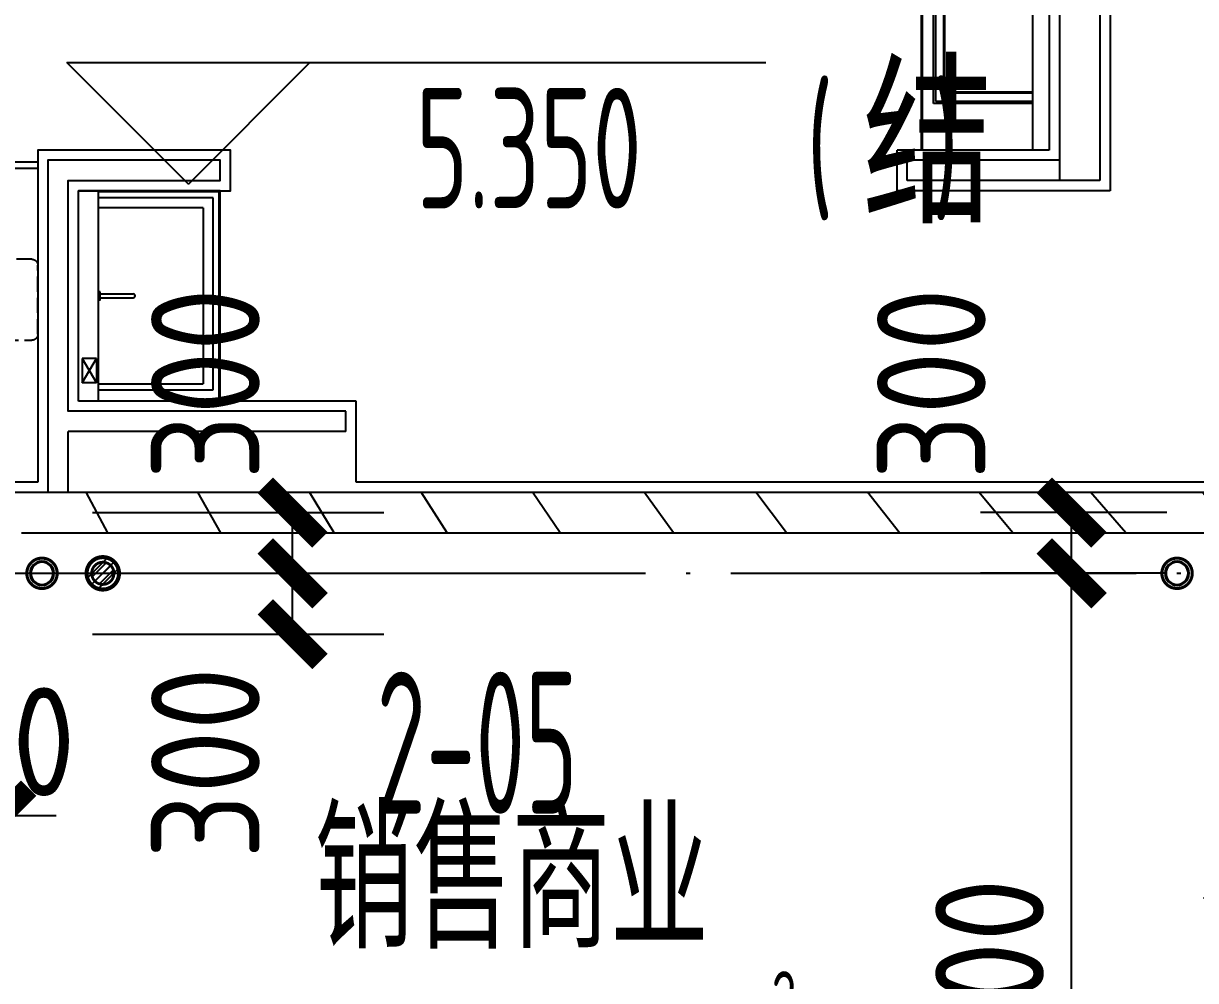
# Model space of a CAD drawing. Header units: inches. Extents: x 0 to 1813292486, y 0 to 3473589894.
# Drawn here: x 600448995 to 600454777, y 3473225408 to 3473230132 of the extents above; entities that cross this region are included whole.
import ezdxf
from ezdxf.enums import TextEntityAlignment as Align

# ---------------------------------------------------------------- set-up
doc = ezdxf.new("R2010")
doc.units = ezdxf.units.IN
doc.header["$LTSCALE"] = 1000
doc.header["$MEASUREMENT"] = 0
for name, pattern in [('AX-MALL-GIRD-200$0$DOTE', [2.4200000000000004, 2, -0.2, 0.02, -0.2]), ('AX-MALL-WALL-P02-QT$0$AX-MALL-WALL-P02-QT$0$AX-MALL-WALL-P01-QT$0$DASH', [0.35, 0.25, -0.1]), ('AX-MALL-WALL-P02-QT$0$DASH', [0.35, 0.25, -0.1]), ('AX-MALL-WALL-P02-QT$0$DOTE', [2.4200000000000004, 2, -0.2, 0.02, -0.2]), ('PX-MALL-P02-LG$0$CONTINOUS', [0])]:
    doc.linetypes.add(name, pattern=pattern)
for name, color, linetype in [('A-Anno-Note', 241, 'Continuous'), ('AX-MALL-DIM-P02$0$A-Anno-Dims', 3, 'Continuous'), ('AX-MALL-DIM-P02$0$A-Detl-Thin', 131, 'Continuous'), ('AX-MALL-GIRD-200$0$A-Grid', 222, 'AX-MALL-GIRD-200$0$DOTE'), ('AX-MALL-P02-200$0$A-Anno-Note', 241, 'Continuous'), ('AX-MALL-WALL-P02$0$A-Anno-Note', 241, 'Continuous'), ('AX-MALL-WALL-P02-QT$0$_T_S__T_ELEV_A-STRS', 7, 'Continuous'), ('AX-MALL-WALL-P02-QT$0$A-Anno-Note', 241, 'Continuous'), ('AX-MALL-WALL-P02-QT$0$A-Detl-Patt', 8, 'Continuous'), ('AX-MALL-WALL-P02-QT$0$A-Detl-Thin', 131, 'Continuous'), ('AX-MALL-WALL-P02-QT$0$A-Wall', 2, 'Continuous'), ('AX-MALL-WALL-P02-QT$0$A-Wall-Patt', 13, 'Continuous'), ('AX-MALL-WALL-P02-QT$0$A-Wind', 4, 'Continuous'), ('AX-MALL-WALL-P02-QT$0$AX-MALL-WALL-P01-QT$0$AX-MALL-WALL-P01-QT$0$FC--FURN', 40, 'Continuous'), ('AX-MALL-WALL-P02-QT$0$AX-MALL-WALL-P01-QT$0$AX-MALL-WALL-P01-QT$0$FF--FURN_SF(固定家俱)', 40, 'Continuous'), ('AX-MALL-WALL-P02-QT$0$AX-MALL-WALL-P01-QT$0$AX-MALL-WALL-P01-QT$0$卫生洁具', 40, 'Continuous'), ('AX-MALL-WALL-P02-QT$0$AX-MALL-WALL-P02-QT$0$AX-MALL-WALL-P01-QT$0$AR--WALL-1（装饰增加墙体）', 150, 'Continuous'), ('AX-MALL-WALL-P02-QT$0$AX-MALL-WALL-P02-QT$0$AX-MALL-WALL-P01-QT$0$FF--FIXT（洁具、厨具）', 31, 'Continuous'), ('AX-MALL-WALL-P02-QT$0$AX-MALL-WALL-P02-QT$0$AX-MALL-WALL-P01-QT$0$FF-装饰完成面', 30, 'Continuous'), ('AX-MALL-WORD-P02$0$A-Anno-Levl', 201, 'Continuous'), ('AX-MALL-WORD-P02$0$A-Anno-Note', 241, 'Continuous'), ('AX-MALL-WORD-P02$0$A-Spac-Iden', 231, 'Continuous'), ('AX-MALL-ZTKD-P02$0$A-Anno-Note', 241, 'Continuous'), ('PX-MALL-P02-LG$0$P-Drain-Fldr', 4, 'Continuous'), ('PX-MALL-P02-LG$0$P-Drain-Fldr-ARCH', 161, 'Continuous'), ('PX-MALL-P02-LG$0$P-Drain-Fldr-W100', 4, 'Continuous'), ('PX-MALL-P02-LG$0$P-Drain-Fldr-W50', 4, 'Continuous'), ('PX-MALL-P02-LG$0$P-Pipe-Risr', 7, 'Continuous'), ('PX-MALL-P02-LG$0$P-Pipe-Risr-Arch', 6, 'Continuous'), ('PX-MALL-P02-LG$0$P-Pipe-Risr-W100', 6, 'Continuous'), ('PX-MALL-P02-LG$0$P-Pipe-Risr-W50', 6, 'Continuous'), ('PX-MALL-P02-LG$0$P-Sewr-Pipe', 123, 'PX-MALL-P02-LG$0$CONTINOUS')]:
    doc.layers.add(name, color=color, linetype=linetype)
doc.styles.add('AX-MALL-DIM-P02$0$_TCH_DIM_T3', font='gbenor.shx')
doc.styles.add('AX-MALL-WORD-P02$0$_TCH_DIM', font='gbenor.shx')
doc.styles.add('AX-MALL-WORD-P02$0$_TCH_SPACE', font='gbenor.shx', dxfattribs={"bigfont": 'gbcbig.shx'})
doc.styles.add('AX-MALL-WORD-P02$0$STANDARD', font='gbenor.shx', dxfattribs={"bigfont": 'gbcbig.shx'})
doc.styles.add('PX-MALL-P02-LG$0$jzfz', font='gbenor.shx', dxfattribs={"bigfont": 'gbcbig.shx'})
doc.dimstyles.new('AX-MALL-DIM-P02$0$_TCH_ARCH&&180', dxfattribs={"dimtxt": 535.5, "dimasz": 270, "dimexe": 450, "dimexo": 450, "dimgap": 137.25, "dimtad": 1, "dimdec": 0, "dimzin": 0, "dimdsep": 46, "dimtxsty": 'AX-MALL-DIM-P02$0$_TCH_DIM_T3', "dimblk": 'AX-MALL-DIM-P02$0$_ArchTick', "dimcen": 0.09, "dimclrt": 7, "dimazin": 2, "dimtfac": 1, "dimtdec": 0, "dimtix": 1, "dimtmove": 2, "dimatfit": 3, "dimfxl": 500, "dimtolj": 1, "dimtzin": 0, "dimarcsym": 0})

# ---------------------------------------------------------------- blocks, each defined once
blk = doc.blocks.new('AX-MALL-WORD-P02')
at = {"layer": 'AX-MALL-WORD-P02$0$A-Anno-Levl'}
for p, q in [((600267275.630897, 3473133473.042854), (600266922.8337073, 3473134244.751441)), ((600266922.8337073, 3473134244.751441), (600270154.6372523, 3473133040.809791)), ((600267275.630897, 3473133473.042854), (600266922.8337078, 3473134244.751441)), ((600266922.8337078, 3473134244.751441), (600270154.6372526, 3473133040.809791)), ((600267275.630897, 3473133473.042854), (600268047.3394837, 3473133825.840043)), ((600267275.630897, 3473133473.042854), (600268047.3394842, 3473133825.840043))]:
    blk.add_line(p, q, dxfattribs=at)
at = {"layer": 'AX-MALL-WORD-P02$0$A-Anno-Note'}
for s, height, rotation, style, width, p in [('5.350', 595, 339.5681613331429, 'AX-MALL-WORD-P02$0$_TCH_DIM', 0.7, (600268285.9548979, 3473132968.851611)), ('(', 595, 339.5681613331429, 'AX-MALL-WORD-P02$0$_TCH_DIM', 0.7, (600270090.7866689, 3473132296.498818)), ('结', 675.177304964539, 339.5681613331429, 'AX-MALL-WORD-P02$0$_TCH_DIM', 0.7, (600270350.9848111, 3473132199.567375)), (')', 595, 339.5681613331429, 'AX-MALL-WORD-P02$0$_TCH_DIM', 0.7, (600270673.3830097, 3473132079.464586)), ('2-05', 700, 339.5681613092015, 'AX-MALL-WORD-P02$0$STANDARD', 0.6, (600267060.9497118, 3473130238.071038))]:
    blk.add_text(s, height=height, rotation=rotation, dxfattribs=dict(at, style=style, width=width)).set_placement(p)
at = {"layer": 'AX-MALL-WORD-P02$0$A-Anno-Note', "style": 'AX-MALL-WORD-P02$0$STANDARD'}
blk.add_text('销售商业', height=675.177304964539, rotation=339.5681613092015, dxfattribs=at).set_placement((600266542.3425357, 3473129721.960985))
at = {"layer": 'AX-MALL-WORD-P02$0$A-Spac-Iden', "style": 'AX-MALL-WORD-P02$0$_TCH_SPACE', "width": 0.7}
blk.add_text('2', height=297.5, rotation=339.5681613091017, dxfattribs=at).set_placement((600268512.549169, 3473128550.314962))
blk = doc.blocks.new('AX-MALL-GIRD-200')
at = {"layer": 'AX-MALL-GIRD-200$0$A-Grid'}
blk.add_line((600223757.4145118, 3473147635.412487), (600581653.41861, 3473014308.649205), dxfattribs=at)
blk = doc.blocks.new('AX-MALL-WALL-P02-QT$0$tj')
at = {"layer": 'AX-MALL-WALL-P02-QT$0$A-Detl-Patt'}
h = blk.add_hatch(dxfattribs=at)
h.set_pattern_fill('STEEL', color=256, scale=100.0000000000001, angle=50.43183869082386)
h.set_pattern_definition([(75.00000000004839, (-14278.19445574284, 156289.8254051208), (-153.3407249234246, 41.08752340989569), []), (75.00000000004839, (-14317.88195610046, 156358.5661673546), (-153.3407249234246, 41.08752340989569), [])])
edge = h.paths.add_edge_path()
edge.add_line((88101.273016572, 47666.64152574539), (87883.93542659283, 47459.84604215622))
edge.add_line((87883.93542659283, 47459.84604215622), (91571.54751467705, 43584.64122533798))
edge.add_arc((262949.389629302, 558937.705083496), 543101.4133620498, 251.6057364187558, 260.0288666978238)
edge.add_arc((172180.8466627672, -2862.146247219684), 27099.9982179492, 64.7128659603706, 96.9316049602786, ccw=False)
edge.add_arc((262948.9730309481, 558936.3205539446), 543099.9677998082, 261.6155114784545, 271.7251478115656)
edge.add_line((279298.9759148359, 16082.51663446426), (279298.9759315252, 16382.65274763107))
edge.add_arc((262948.9742454757, 558936.3204835369), 542799.9676941936, 261.62020364125146, 271.7261014454634, ccw=False)
edge.add_arc((172180.8456921196, -2862.14609140989), 27400.00151046549, 64.80631838577902, 96.83815911678944)
edge.add_arc((262949.394896181, 558937.7037490648), 542801.4137571028, 251.6136389015772, 260.02417327084333, ccw=False)
edge.add_line((91737.26096642017, 43845.69257831573), (88101.273016572, 47666.64152574539))
blk.add_lwpolyline([(88103.03003954887, 47737.33037519455), (87813.24658572674, 47461.60306501389), (91543.92713344097, 43541.13421487808, 0.03677856867194786), (168908.9495433569, 23989.2463850975, -0.1416543586965341), (183742.0972260237, 21592.70785188675, 0.04416604653312874), (279348.9759123325, 16034.00206041336), (279348.9759345055, 16434.18465709686, -0.04414427716130016), (183859.0483468771, 21979.79425859451, 0.1405450684183163), (168919.8474783897, 24393.46752309799, -0.03670519880877311), (91764.87840116024, 43889.20268630981), (88103.03007543087, 47737.33033752441)], format="xyb", dxfattribs=at)
blk.add_lwpolyline([(88101.273016572, 47666.64152574539), (87883.93542659283, 47459.84604215622), (91571.54751467705, 43584.64122533798, 0.0367693963449814), (168910.2986617088, 24039.77597379684, -0.1415142461245126), (183756.7420067787, 21641.08926153183, 0.04414024362697595), (279298.9759148359, 16082.51663446426), (279298.9759315252, 16382.65274763107, -0.04412389944666065), (183844.4648458958, 21931.40288829803, 0.1406825130026793), (168918.4574091434, 24342.94360637665, -0.03671436212623864), (91737.26096642017, 43845.69257831573)], format="xyb", close=True, dxfattribs=at)
blk = doc.blocks.new('AX-MALL-WALL-P02-QT$0$AX-MALL-WALL-P02-QT$0$AX-MALL-WALL-P01-QT$0$A$C46E46B5B')
at = {"layer": 'AX-MALL-WALL-P02-QT$0$AX-MALL-WALL-P02-QT$0$AX-MALL-WALL-P01-QT$0$FF--FIXT（洁具、厨具）', "color": 12, "linetype": 'AX-MALL-WALL-P02-QT$0$AX-MALL-WALL-P02-QT$0$AX-MALL-WALL-P01-QT$0$DASH', "ltscale": 0.1}
blk.add_lwpolyline([(145.0000001785811, 220), (-145.0000001785811, 220, 0.414213562373095), (-175.0000001785811, 190), (-175.0000001785811, 30, 0.414213562373095), (-145.0000001785811, 0), (145.0000001785811, 0, 0.414213562373095), (175.0000001785811, 30), (175.0000001785811, 190, 0.414213562373095)], format="xyb", close=True, dxfattribs=at)
blk.add_lwpolyline([(175.0000001785811, 190, -0.2611396556574921), (135.2932200331707, 170.5822721943259), (-146.1622572406195, 170.5822721943259, -0.305292990929923), (-175.0000001785811, 190, 5.122653208574717)], format="xyb", dxfattribs=at)
blk.add_lwpolyline([(-175.0000001785811, 30), (175.0000001785811, 30)], dxfattribs=at)
blk = doc.blocks.new('AX-MALL-WALL-P02-QT$0$AX-MALL-WALL-P01-QT$0$A$C17FE1665')
at = {"layer": 'AX-MALL-WALL-P02-QT$0$AX-MALL-WALL-P01-QT$0$AX-MALL-WALL-P01-QT$0$卫生洁具'}
blk.add_lwpolyline([(7.199999999837019, 20.00000000011642), (0, 20.00000000012005), (0, -20), (7.199999999837019, -20)], close=True, dxfattribs=at)
for points in [[(7.199999999837019, 10), (170.0000000069849, 10.00000590109266)], [(7.199999999837019, -9.998067586679099), (170.0000000069849, -9.999994098910975)]]:
    blk.add_lwpolyline(points, dxfattribs=at)
blk.add_arc((170.0000000069849, 5.901089025428519e-06), 10, 269.9986334085471, 90, dxfattribs=at)
blk = doc.blocks.new('AX-MALL-WALL-P02-QT$0$AX-MALL-WALL-P02-QT$0$AX-MALL-WALL-P01-QT$0$A$C14D34DC6')
at = {"layer": 'AX-MALL-WALL-P02-QT$0$AX-MALL-WALL-P02-QT$0$AX-MALL-WALL-P01-QT$0$FF--FIXT（洁具、厨具）', "color": 4, "ltscale": 2}
for p, q in [((129.9999998807907, 2231.834136962891), (130, 130.2738642692566)), ((679.9999998807907, 2231.834136962891), (680, 680.2738642692566)), ((129.9999994039536, 2000.916361808777), (619.9999994039536, 2000.916361808777)), ((619.9999994039536, 2000.916361808777), (619.9999994039536, 911.1916403770447)), ((129.9999994039536, 1950.916361808777), (569.9999994039536, 1950.916361808777)), ((569.9999994039536, 1950.916361808777), (569.9999994039536, 961.1916403770447)), ((569.9999994039536, 961.1916403770447), (129.9999994039536, 961.1916403770447)), ((619.9999994039536, 911.1916403770447), (129.9999994039536, 911.1916403770447)), ((680, 680.2738642692566), (2469.620561957359, 680.2738642692566)), ((2469.620561957359, 680.2738642692566), (2469.620561957359, 330.0012645721436)), ((2869.620561957359, 680.2738642692566), (2469.620561957359, 680.2738642692566)), ((2869.620561957359, 680.2738642692566), (4839.241123795509, 680.2738642692566)), ((2869.620561957359, 680.2738642692566), (2869.620561957359, 330.0012645721436)), ((710, 130.2738642692566), (709.9999998807907, 620.2738642692566)), ((709.9999998807907, 620.2738642692566), (2189.620561957359, 620.2738642692566)), ((2189.620561957359, 620.2738642692566), (2189.620561957359, 130.2738642692566)), ((3149.620561957359, 620.2738642692566), (3149.620561957359, 130.2738642692566)), ((3149.620561957359, 620.2738642692566), (4809.241123795509, 620.2738642692566)), ((4809.241123795509, 620.2738642692566), (4809.241123795509, 130.2738642692566)), ((2139.620561957359, 570.2738642692566), (759.9999998807907, 570.2738642692566)), ((759.9999998807907, 570.2738642692566), (759.9999998807907, 130.2738642692566)), ((2139.620561957359, 570.2738642692566), (2139.620561957359, 130.2738642692566)), ((3199.620561957359, 570.2738642692566), (4759.241123795509, 570.2738642692566)), ((3199.620561957359, 570.2738642692566), (3199.620561957359, 130.2738642692566)), ((4759.241123795509, 570.2738642692566), (4759.241123795509, 130.2738642692566)), ((2869.620561957359, 330.0012645721436), (2469.620561957359, 330.0012645721436)), ((130, 130.2738642692566), (4835.950276851654, 130.2738642692566))]:
    blk.add_line(p, q, dxfattribs=at)
at = {"layer": 'AX-MALL-WALL-P02-QT$0$AX-MALL-WALL-P02-QT$0$AX-MALL-WALL-P01-QT$0$FF--FIXT（洁具、厨具）', "color": 1}
for p, q in [((674.9999998807907, 2231.834136962891), (675, 755.0012645721436)), ((674.9999998807907, 2231.834136962891), (675, 675.2738642692566)), ((129.9999994039536, 1990.916361808777), (609.9999994039536, 1990.916361808777)), ((609.9999994039536, 1990.916361808777), (609.9999994039536, 921.1916403770447)), ((129.9999994039536, 1945.916361808777), (564.9999994039536, 1945.916361808777)), ((564.9999994039536, 1945.916361808777), (564.9999994039536, 966.1916403770447)), ((564.9999994039536, 966.1916403770447), (129.9999994039536, 966.1916403770447)), ((609.9999994039536, 921.1916403770447), (129.9999994039536, 921.1916403770447)), ((675, 675.2738642692566), (2464.620561957359, 675.2738642692566)), ((2464.620561957359, 675.2738642692566), (2464.620561957359, 325.0012645721436)), ((2874.620561957359, 675.2738642692566), (4839.241123795509, 675.2738642692566)), ((2874.620561957359, 675.2738642692566), (2874.620561957359, 325.0012645721436)), ((720, 130.2738642692566), (719.9999998807907, 610.2738642692566)), ((719.9999998807907, 610.2738642692566), (2179.620561957359, 610.2738642692566)), ((2179.620561957359, 610.2738642692566), (2179.620561957359, 130.2738642692566)), ((3159.620561957359, 610.2738642692566), (3159.620561957359, 130.2738642692566)), ((3159.620561957359, 610.2738642692566), (4799.241123795509, 610.2738642692566)), ((4799.241123795509, 610.2738642692566), (4799.241123795509, 130.2738642692566)), ((765, 130.2738642692566), (765, 565.2738642692566)), ((2134.620561957359, 565.2738642692566), (765, 565.2738642692566)), ((2134.620561957359, 565.2738642692566), (2134.620561957359, 130.2738642692566)), ((3204.620561957359, 565.2738642692566), (3204.620561957359, 130.2738642692566)), ((3204.620561957359, 565.2738642692566), (4754.241123795509, 565.2738642692566)), ((4754.241123795509, 565.2738642692566), (4754.241123795509, 130.2738642692566)), ((2874.620561957359, 325.0012645721436), (2464.620561957359, 325.0012645721436))]:
    blk.add_line(p, q, dxfattribs=at)
at = {"layer": 'AX-MALL-WALL-P02-QT$0$AX-MALL-WALL-P02-QT$0$AX-MALL-WALL-P01-QT$0$FF--FIXT（洁具、厨具）', "ltscale": 2}
blk.add_line((3204.620561957359, 565.2738642692566), (3204.620561957359, 150.0012645721436), dxfattribs=at)
at = {"linetype": 'ByBlock', "rotation": 180}
blk.add_blockref('AX-MALL-WALL-P02-QT$0$AX-MALL-WALL-P02-QT$0$AX-MALL-WALL-P01-QT$0$A$C46E46B5B', (2669.620561957359, 550.0012645721436), dxfattribs=at)
at = {"layer": 'AX-MALL-WALL-P02-QT$0$AX-MALL-WALL-P02-QT$0$AX-MALL-WALL-P01-QT$0$FF--FIXT（洁具、厨具）', "extrusion": (0, 0, -1)}
for p, zscale, rotation in [((-49.99999940395355, 1451.054000854492), -1, 179.9995570982508), ((-1099.905140399933, 50), -0.9999999999999991, 89.99955709825085), ((-1789.715421438217, 50), -0.9999999999999991, 89.99955709825085), ((-4366.835983395576, 50), -0.9999999999999991, 89.99955709825085)]:
    blk.add_blockref('AX-MALL-WALL-P02-QT$0$AX-MALL-WALL-P01-QT$0$A$C17FE1665', p, dxfattribs=dict(at, zscale=zscale, rotation=rotation))
at = {"layer": 'AX-MALL-WALL-P02-QT$0$AX-MALL-WALL-P02-QT$0$AX-MALL-WALL-P01-QT$0$FF--FIXT（洁具、厨具）', "color": 1, "extrusion": (0, 0, -1), "zscale": -0.9999999999999991, "rotation": 89.99955709825085}
blk.add_blockref('AX-MALL-WALL-P02-QT$0$AX-MALL-WALL-P01-QT$0$A$C17FE1665', (-3592.025702357292, 50), dxfattribs=at)
blk = doc.blocks.new('AX-MALL-WALL-P02-QT$0$AX-MALL-WALL-P02-QT$0$AX-MALL-WALL-P01-QT$0$erer')
at = {"linetype": 'AX-MALL-WALL-P02-QT$0$AX-MALL-WALL-P02-QT$0$AX-MALL-WALL-P01-QT$0$DASH', "ltscale": 300}
for p, q in [((52989.23015379811, -1605.923093546938), (52869.23015379811, -1605.923093547986)), ((52869.23015379811, -1675.923093547521), (52869.23015379811, -1605.92309354787)), ((52989.23015379811, -1675.92309354752), (52989.23015379811, -1605.923093546822)), ((52989.23015379811, -1675.923093546938), (52869.23015379811, -1675.923093548103))]:
    blk.add_line(p, q, dxfattribs=at)
at = {"color": 8, "linetype": 'AX-MALL-WALL-P02-QT$0$AX-MALL-WALL-P02-QT$0$AX-MALL-WALL-P01-QT$0$DASH', "ltscale": 300}
for p, q in [((52989.23015379811, -1605.923093539022), (52869.23015379811, -1675.923093540419)), ((52869.23015379811, -1605.923093540419), (52989.23015379811, -1675.923093539255))]:
    blk.add_line(p, q, dxfattribs=at)
blk = doc.blocks.new('AX-MALL-WALL-P02-QT$0$415145')
at = {"layer": 'AX-MALL-WALL-P02-QT$0$AX-MALL-WALL-P01-QT$0$AX-MALL-WALL-P01-QT$0$FC--FURN', "color": 8, "linetype": 'AX-MALL-WALL-P02-QT$0$DASH', "ltscale": 0.3}
for p, q in [((600183800.1897495, 3471938899.660553), (600183800.1897495, 3471939239.660553)), ((600183830.1897495, 3471939269.660553), (600183970.1897495, 3471939269.660553)), ((600184000.1897495, 3471939239.660553), (600184000.1897495, 3471938899.660553)), ((600183970.1897495, 3471938869.660553), (600183830.1897495, 3471938869.660553))]:
    blk.add_line(p, q, dxfattribs=at)
at = {"layer": 'AX-MALL-WALL-P02-QT$0$AX-MALL-WALL-P01-QT$0$AX-MALL-WALL-P01-QT$0$FC--FURN', "ltscale": 2}
for p, q in [((600184000.1897495, 3471939239.660553), (600184221.0564251, 3471939239.660553)), ((600184060.5875481, 3471939198.069946), (600184060.5875481, 3471938941.262264)), ((600184000.1897495, 3471938899.660553), (600184221.0564251, 3471938899.660553))]:
    blk.add_line(p, q, dxfattribs=at)
for points in [[(600184060.5875481, 3471939169.660553), (600184050.5875481, 3471939169.660553), (600184050.5875481, 3471939129.660553), (600184060.5875481, 3471939129.660553)], [(600184060.5875481, 3471938969.660553), (600184050.5875481, 3471938969.660553), (600184050.5875481, 3471939009.660553), (600184060.5875481, 3471939009.660553)]]:
    blk.add_lwpolyline(points, dxfattribs=at)
at = {"layer": 'AX-MALL-WALL-P02-QT$0$AX-MALL-WALL-P01-QT$0$AX-MALL-WALL-P01-QT$0$FC--FURN', "color": 8, "linetype": 'AX-MALL-WALL-P02-QT$0$DASH', "ltscale": 0.3}
for centre, start, end in [((600183830.1897495, 3471939239.660553), 90, 180), ((600183970.1897495, 3471939239.660553), 0, 90), ((600183830.1897495, 3471938899.660553), 180, 270), ((600183970.1897495, 3471938899.660553), 270, 0)]:
    blk.add_arc(centre, 30, start, end, dxfattribs=at)
at = {"layer": 'AX-MALL-WALL-P02-QT$0$AX-MALL-WALL-P01-QT$0$AX-MALL-WALL-P01-QT$0$FC--FURN', "ltscale": 2, "extrusion": (0, 0, -0.9999999999999999)}
blk.add_ellipse((600184221.0479352, 3471939069.660604), major_axis=(268.9493896662805, -0.0142708577166383), ratio=0.5949071552397731, start_param=4.073075561061428, end_param=8.493231919967007, dxfattribs=at)
at = {"layer": 'AX-MALL-WALL-P02-QT$0$AX-MALL-WALL-P01-QT$0$AX-MALL-WALL-P01-QT$0$FC--FURN', "ltscale": 2, "extrusion": (0, 0, -1)}
blk.add_ellipse((600184221.0564251, 3471939069.660553), major_axis=(278.9407517399522, 6.193728901758892e-14), ratio=0.6094484184888327, start_param=4.712388980384689, end_param=7.853981633974483, dxfattribs=at)
blk = doc.blocks.new('AX-MALL-WALL-P02-QT$0$s2')
at = {"layer": 'AX-MALL-WALL-P02-QT$0$AX-MALL-WALL-P01-QT$0$AX-MALL-WALL-P01-QT$0$FF--FURN_SF(固定家俱)', "ltscale": 2}
for points in [[(-2130.8043602705, -8439.745781421661), (4699.195123076439, -8439.745781421661)], [(1019.195610523224, -8409.745791435242), (4698.184464454651, -8409.745790958405)]]:
    blk.add_lwpolyline(points, dxfattribs=at)
at = {"layer": 'AX-MALL-WALL-P02-QT$0$AX-MALL-WALL-P02-QT$0$AX-MALL-WALL-P01-QT$0$AR--WALL-1（装饰增加墙体）', "color": 151, "ltscale": 0.04}
for p, q in [((9738.436207056046, -6119.745928287506), (9738.436206698418, -8501.580064296722)), ((9938.436207056046, -6119.745927810669), (9938.436206698418, -8501.58006477356)), ((9738.436206817627, -8401.580064296722), (8988.436206698418, -8401.580063819885)), ((8988.43620622158, -8501.580065250397), (8988.436206698418, -8401.580063819885)), ((9938.436206698418, -8501.58006477356), (8988.43620622158, -8501.580065250397)), ((6219.195140361786, -9739.745779037476), (4849.195083141327, -9739.745779514313)), ((4849.195083379745, -10039.74577999115), (4849.195083141327, -9739.745779514313))]:
    blk.add_line(p, q, dxfattribs=at)
blk.add_lwpolyline([(6219.195140838623, -9639.745778083801), (4849.195083498955, -9639.745779514313), (4849.195083022118, -8501.580065250397), (5599.195082902908, -8501.580065250397), (5599.195083379745, -8401.58006477356), (4749.195083498955, -8401.58006477356), (4749.195083379745, -10039.74578046799)], dxfattribs=at)
at = {"layer": 'AX-MALL-WALL-P02-QT$0$AX-MALL-WALL-P02-QT$0$AX-MALL-WALL-P01-QT$0$AR--WALL-1（装饰增加墙体）', "linetype": 'ByBlock'}
blk.add_lwpolyline([(6219.195140361786, -9739.745779037476), (6219.195140838623, -9639.745778083801)], dxfattribs=at)
at = {"layer": 'AX-MALL-WALL-P02-QT$0$AX-MALL-WALL-P02-QT$0$AX-MALL-WALL-P01-QT$0$FF--FIXT（洁具、厨具）', "ltscale": 2}
for p, q in [((5599.195082306862, -8551.580065250397), (4899.195083260536, -8551.580065250397)), ((4999.195082902908, -9589.745779037476), (4999.195082783699, -8551.580065250397)), ((5599.195083022118, -9589.745779037476), (5599.195082306862, -8551.580065250397)), ((5514.195082783699, -8636.580065250397), (4999.195083022118, -8636.580065250397)), ((5514.195082783699, -8636.580065250397), (5514.195082902908, -9504.745779037476)), ((4999.19508266449, -9504.745779514313), (5514.195082902908, -9504.745779037476))]:
    blk.add_line(p, q, dxfattribs=at)
at = {"layer": 'AX-MALL-WALL-P02-QT$0$AX-MALL-WALL-P02-QT$0$AX-MALL-WALL-P01-QT$0$FF--FIXT（洁具、厨具）', "color": 1}
for p, q in [((5594.195083141327, -8556.580065250397), (4999.195083141327, -8556.580063819885)), ((5594.195082902908, -9589.74577999115), (5594.195083141327, -8556.580065250397)), ((5564.195083618164, -8586.580065250397), (4999.195082783699, -8586.58006477356)), ((5564.195083141327, -9534.74577999115), (5564.195083618164, -8586.580065250397)), ((4999.195082902908, -9534.74577999115), (5564.195083141327, -9534.74577999115))]:
    blk.add_line(p, q, dxfattribs=at)
at = {"layer": 'AX-MALL-WALL-P02-QT$0$AX-MALL-WALL-P02-QT$0$AX-MALL-WALL-P01-QT$0$FF-装饰完成面'}
for p, q in [((9988.436206698418, -3639.747343063354), (9988.436206936836, -8551.580065250397)), ((9688.436206698418, -6800.0197930336), (9688.436206579208, -8351.580065250397)), ((9688.436206579208, -8351.580065250397), (8938.436207056046, -8351.580065250397)), ((8938.436206936836, -8551.580063819885), (8938.436207056046, -8351.580065250397)), ((9988.436206936836, -8551.580065250397), (8938.436206936836, -8551.580063819885)), ((6269.195140361786, -9589.74577999115), (4899.195083260536, -9589.745780467987)), ((6269.195140838623, -9989.745779037476), (6269.195140361786, -9589.74577999115)), ((4699.195083379745, -9989.745780467987), (-2130.804859042168, -9989.745779514313)), ((11388.43620705605, -9989.745779514313), (6269.195140838623, -9989.745779037476))]:
    blk.add_line(p, q, dxfattribs=at)
blk.add_lwpolyline([(4899.195083260536, -9589.745780467987), (4899.195083260536, -8551.580065250397), (5649.19508266449, -8551.580063819885), (5649.195083260536, -8351.580066204071), (4699.195083498955, -8351.580065250397), (4699.195083379745, -9989.745780467987)], dxfattribs=at)
at = {"layer": 'AX-MALL-WALL-P02-QT$0$A-Anno-Note', "xscale": -1}
blk.add_blockref('AX-MALL-WALL-P02-QT$0$415145', (600188499.3848329, -3471948159.406485), dxfattribs=at)
at = {"layer": 'AX-MALL-WALL-P02-QT$0$AX-MALL-WALL-P02-QT$0$AX-MALL-WALL-P01-QT$0$FF--FIXT（洁具、厨具）', "color": 31, "rotation": 179.9999999999999}
blk.add_blockref('AX-MALL-WALL-P02-QT$0$AX-MALL-WALL-P02-QT$0$AX-MALL-WALL-P01-QT$0$A$C14D34DC6', (9738.436207056046, -6119.745928287506), dxfattribs=at)
at = {"layer": 'AX-MALL-WALL-P02-QT$0$AX-MALL-WALL-P02-QT$0$AX-MALL-WALL-P01-QT$0$FF--FIXT（洁具、厨具）'}
for name, p, rotation in [('AX-MALL-WALL-P02-QT$0$AX-MALL-WALL-P01-QT$0$A$C17FE1665', (4999.195083260536, -9070.66286611557), 359.9995570982507), ('AX-MALL-WALL-P02-QT$0$AX-MALL-WALL-P02-QT$0$AX-MALL-WALL-P01-QT$0$erer', (3312.566403150558, -62368.93330621719), 90)]:
    blk.add_blockref(name, p, dxfattribs=dict(at, rotation=rotation))
blk = doc.blocks.new('AX-MALL-WALL-P02-QT')
at = {"layer": 'AX-MALL-WALL-P02-QT$0$_T_S__T_ELEV_A-STRS', "linetype": 'AX-MALL-WALL-P02-QT$0$DOTE', "const_width": 150}
blk.add_lwpolyline([(600234247.8536268, 3473153011.494684), (600262405.5662599, 3473142521.920496), (600259473.1864733, 3473134650.380063), (600277652.6965212, 3473127877.979127), (600276745.0551592, 3473125441.549947), (600276745.055159, 3473125441.549947), (600276046.8694955, 3473123567.373652), (600279607.804453, 3473122240.820894), (600279607.8044529, 3473122240.820893), (600286917.0919989, 3473119517.896807), (600286114.1784856, 3473117362.594068), (600305090.2134603, 3473110293.464231), (600303222.5668081, 3473105280.042639), (600316013.8200127, 3473100514.925489), (600314879.2683095, 3473097469.389009), (600322235.4102613, 3473094729.010282), (600324225.2394023, 3473100070.412719), (600344138.3625215, 3473092652.190045), (600342323.0797966, 3473087779.331682), (600442122.9674294, 3473050600.945104)], dxfattribs=at)
at = {"layer": 'AX-MALL-WALL-P02-QT$0$A-Detl-Thin', "rotation": 339.5681613091762}
blk.add_blockref('AX-MALL-WALL-P02-QT$0$tj', (600144118.6961328, 3473128496.287411), dxfattribs=at)
at = {"layer": 'AX-MALL-WALL-P02-QT$0$A-Wind'}
blk.add_blockref('AX-MALL-GIRD-200', (0, 0), dxfattribs=at)
at = {"layer": 'AX-MALL-WALL-P02-QT$0$A-Anno-Note', "rotation": 339.5681613093759}
blk.add_blockref('AX-MALL-WALL-P02-QT$0$s2', (600265150.2118146, 3473143356.003345), dxfattribs=at)
at = {"layer": 'AX-MALL-WALL-P02-QT$0$A-Wall-Patt'}
h = blk.add_hatch(dxfattribs=at)
h.set_pattern_fill('普通砖', color=256, scale=200, style=0)
h.set_pattern_definition([(45, (0, 359.0227), (-353.55353201463, 353.55353201463), [])])
h.paths.add_polyline_path([(600265833.7494437, 3473132245.312536), (600265904.185403, 3473132147.930709), (600271526.714284, 3473130053.373719), (600271632.0595263, 3473130049.700708), (600271690.2416649, 3473130205.882065), (600265880.2951546, 3473132370.257622)])
at = {"layer": 'AX-MALL-WALL-P02-QT$0$A-Wall'}
for p, q in [((600265880.2951546, 3473132370.257622), (600271690.2416649, 3473130205.882065)), ((600265904.185403, 3473132147.930709), (600271526.714284, 3473130053.373719))]:
    blk.add_line(p, q, dxfattribs=at)
blk = doc.blocks.new('AX-MALL-WALL-P02')
at = {"layer": 'AX-MALL-WALL-P02$0$A-Anno-Note'}
blk.add_blockref('AX-MALL-WORD-P02', (0, 0), dxfattribs=at)
blk.add_blockref('AX-MALL-WALL-P02-QT', (0, 0), dxfattribs=at)
blk = doc.blocks.new('PX-MALL-P02-LG$0$A$C5A9C1854')
at = {"layer": 'PX-MALL-P02-LG$0$P-Drain-Fldr-W50', "ltscale": 0.7}
for p, q in [((16.81565596797736, -52.36634142627008), (-52.36634142621187, 16.81565596791916)), ((38.89087296527578, -38.89087296521757), (-38.89087296527578, 38.89087296521757)), ((52.36634142632829, -16.81565596791916), (-16.81565596786095, 52.36634142627008))]:
    blk.add_line(p, q, dxfattribs=at)
at = {"layer": 'PX-MALL-P02-LG$0$P-Drain-Fldr-W50', "ltscale": 0.7, "const_width": 13.75}
blk.add_lwpolyline([(-54.99999999994179, 0, 1), (55.00000000005821, 0, 1)], format="xyb", close=True, dxfattribs=at)
blk = doc.blocks.new('PX-MALL-P02-LG$0$A$C7D2520B3')
at = {"layer": 'PX-MALL-P02-LG$0$P-Drain-Fldr', "ltscale": 0.7}
for p, q in [((58.33630944791366, -58.33630944788456), (-58.33630944791366, 58.33630944788456)), ((78.54951213949244, -25.22348395187873), (-25.22348395179142, 78.54951213940512)), ((25.22348395196605, -78.54951213940512), (-78.54951213931781, 25.22348395187873))]:
    blk.add_line(p, q, dxfattribs=at)
at = {"layer": 'PX-MALL-P02-LG$0$P-Drain-Fldr', "ltscale": 0.7, "const_width": 20}
blk.add_lwpolyline([(5.820766091346741e-11, -80, 1), (5.820766091346741e-11, 80, 1)], format="xyb", close=True, dxfattribs=at)
blk = doc.blocks.new('PX-MALL-P02-LG$0$A$C2257314B')
at = {"layer": 'PX-MALL-P02-LG$0$P-Drain-Fldr-ARCH', "ltscale": 0.7}
for p, q in [((16.81565596797736, -52.36634142627008), (-52.36634142621187, 16.81565596791916)), ((38.89087296527578, -38.89087296521757), (-38.89087296527578, 38.89087296521757)), ((52.36634142632829, -16.81565596791916), (-16.81565596786095, 52.36634142627008))]:
    blk.add_line(p, q, dxfattribs=at)
for start, end in [(0, 180), (180, 0)]:
    blk.add_arc((5.820766091346741e-11, -1.77635683940025e-15), 55, start, end, dxfattribs=at)
blk = doc.blocks.new('PX-MALL-P02-LG$0$P-Drain-Fldr')
blk.add_blockref('PX-MALL-P02-LG$0$A$C2257314B', (0, 0))
at = {"layer": 'PX-MALL-P02-LG$0$P-Drain-Fldr-W100'}
blk.add_blockref('PX-MALL-P02-LG$0$A$C7D2520B3', (0, 0), dxfattribs=at)
at = {"layer": 'PX-MALL-P02-LG$0$P-Drain-Fldr-W50'}
blk.add_blockref('PX-MALL-P02-LG$0$A$C5A9C1854', (0, 0), dxfattribs=at)
blk = doc.blocks.new('PX-MALL-P02-LG$0$P-Risr')
at = {"layer": 'PX-MALL-P02-LG$0$P-Pipe-Risr-W50'}
h = blk.add_hatch(color=0, dxfattribs=at)
edge = h.paths.add_edge_path()
edge.add_ellipse((0, 0), major_axis=(47.05795628796547, 47.05795628796547), ratio=0.9999999999999695, start_angle=225.0000000000009, end_angle=405.0000000000009, ccw=False)
edge.add_ellipse((0, 0), major_axis=(47.05795628796764, 47.05795628796764), ratio=0.9999999999998785, start_angle=133.9675974886221, end_angle=225.0000000000035, ccw=False)
edge.add_line((-66.53919663240958, 1.199087783927098), (-54.4367953546693, 1.199087783927098))
edge.add_ellipse((0, 0), major_axis=(-38.50196423560672, 38.50196423560672), ratio=0.9999999999999859, start_angle=43.73814098242129, end_angle=134.9999999999996)
edge.add_ellipse((0, 0), major_axis=(38.50196423561096, 38.50196423561096), ratio=0.9999999999998216, start_angle=225.0000000000051, end_angle=405.0000000000051)
edge.add_ellipse((0, 0), major_axis=(38.50196423560679, 38.50196423560679), ratio=0.9999999999999831, start_angle=45.00000000000048, end_angle=133.7381409824204)
edge.add_line((-54.43679535467527, 1.199087783927098), (-66.53919663241555, 1.199087783927098))
edge.add_ellipse((0, 0), major_axis=(-47.05795628796762, 47.05795628796762), ratio=0.9999999999998742, start_angle=-45.00000000000358, end_angle=43.967597488629224, ccw=False)
at = {"layer": 'PX-MALL-P02-LG$0$P-Pipe-Risr-Arch', "ltscale": 0.7}
blk.add_circle((0, 0), 59.29000000000001, dxfattribs=at)
at = {"layer": 'PX-MALL-P02-LG$0$P-Pipe-Risr-W100', "color": 0, "const_width": 15}
blk.add_lwpolyline([(-75, 0, 1), (75, 0, 1)], format="xyb", close=True, dxfattribs=at)
at = {"layer": 'PX-MALL-P02-LG$0$P-Pipe-Risr-W50'}
blk.add_circle((0, 0), 54.45000000000001, dxfattribs=at)
at = {"layer": 'PX-MALL-P02-LG$0$P-Pipe-Risr', "style": 'PX-MALL-P02-LG$0$jzfz', "width": 0.6, "flags": 1}
for tag, p in [('SYS-MARK', (0.3310501334344735, -45.65933377496549)), ('RANGE', (0.3337570973526454, -45.67887874227017))]:
    blk.add_attdef(tag, text='', height=0.015625, dxfattribs=at).set_placement(p, align=Align.MIDDLE)
blk = doc.blocks.new('PX-MALL-P02-LG')
at = {"layer": 'PX-MALL-P02-LG$0$P-Drain-Fldr', "xscale": -1, "rotation": 339.5681612971889}
blk.add_blockref('PX-MALL-P02-LG$0$P-Drain-Fldr', (600266209.7507946, 3473131820.670423), dxfattribs=at)
at = {"layer": 'PX-MALL-P02-LG$0$P-Sewr-Pipe', "ltscale": 0.7, "xscale": -1, "rotation": 69.56816129718885}
for p in [(600265928.6243503, 3473131925.398272), (600271175.7686837, 3473129970.682355)]:
    blk.add_blockref('PX-MALL-P02-LG$0$P-Risr', p, dxfattribs=at)
blk = doc.blocks.new('AX-MALL-ZTKD-P02')
at = {"layer": 'AX-MALL-ZTKD-P02$0$A-Anno-Note'}
blk.add_blockref('AX-MALL-GIRD-200', (0, 0), dxfattribs=at)
blk = doc.blocks.new('AX-MALL-DIM-P02$0$_ArchTick')
at = {"color": 0, "linetype": 'ByBlock', "const_width": 0.4}
blk.add_lwpolyline([(-0.5, -0.5), (0.5, 0.5)], dxfattribs=at)
blk = doc.blocks.new('*D559')
at = {"layer": 'AX-MALL-DIM-P02$0$A-Anno-Dims', "color": 0, "lineweight": -2, "transparency": 16777216}
for p, q in [((600264541.7502509, 3473131641.699084), (600264229.2682391, 3473130802.887277)), ((600264386.3600136, 3473131224.576943), (600264133.346214, 3473131318.832008)), ((600265478.8383975, 3473131292.606252), (600265166.3563857, 3473130453.794445)), ((600264386.3600136, 3473131224.576943), (600265323.4481602, 3473130875.484111)), ((600265323.4481602, 3473130875.484111), (600265576.4619597, 3473130781.229046))]:
    blk.add_line(p, q, dxfattribs=at)
at = {"layer": 'AX-MALL-DIM-P02$0$A-Anno-Dims', "color": 0, "lineweight": -2, "transparency": 16777216, "xscale": 270, "yscale": 270, "zscale": 270}
for p, rotation in [((600264386.3600136, 3473131224.576943), 339.568161280923), ((600265323.4481602, 3473130875.484111), 159.568161280923)]:
    blk.add_blockref('AX-MALL-DIM-P02$0$_ArchTick', p, dxfattribs=dict(at, rotation=rotation))
at = {"layer": 'AX-MALL-DIM-P02$0$A-Anno-Dims', "color": 7, "transparency": 16777216, "insert": (600265247.0235215, 3473131292.617033), "char_height": 535.5, "attachment_point": 5, "rotation": 339.568161280923, "style": 'AX-MALL-DIM-P02$0$_TCH_DIM_T3'}
blk.add_mtext('\\A1;1000', dxfattribs=at)
blk = doc.blocks.new('*D560')
at = {"layer": 'AX-MALL-DIM-P02$0$A-Anno-Dims', "color": 0, "lineweight": -2, "transparency": 16777216}
for p, q in [((600266162.3476858, 3473131838.330586), (600267508.8904036, 3473131336.703917)), ((600266057.6198386, 3473131557.204146), (600267404.1625563, 3473131055.577477)), ((600266982.4728898, 3473131212.66925), (600267087.2007371, 3473131493.79569))]:
    blk.add_line(p, q, dxfattribs=at)
at = {"layer": 'AX-MALL-DIM-P02$0$A-Anno-Dims', "color": 0, "lineweight": -2, "transparency": 16777216, "xscale": 270, "yscale": 270, "zscale": 270}
for p, rotation in [((600267087.2007371, 3473131493.79569), 69.56816148457936), ((600266982.4728898, 3473131212.66925), 249.5681614845793)]:
    blk.add_blockref('AX-MALL-DIM-P02$0$_ArchTick', p, dxfattribs=dict(at, rotation=rotation))
at = {"layer": 'AX-MALL-DIM-P02$0$A-Anno-Dims', "color": 7, "transparency": 16777216, "insert": (600266357.3582473, 3473130767.378204), "char_height": 535.5, "attachment_point": 5, "rotation": 69.56816148457936, "style": 'AX-MALL-DIM-P02$0$_TCH_DIM_T3'}
blk.add_mtext('\\A1;300', dxfattribs=at)
blk = doc.blocks.new('*D561')
at = {"layer": 'AX-MALL-DIM-P02$0$A-Anno-Dims', "color": 0, "lineweight": -2, "transparency": 16777216}
for p, q in [((600266267.0755252, 3473132119.457006), (600267613.6182427, 3473131617.830336)), ((600266162.3476857, 3473131838.330586), (600267508.8904033, 3473131336.703917)), ((600267087.2007368, 3473131493.79569), (600267191.9285762, 3473131774.922109))]:
    blk.add_line(p, q, dxfattribs=at)
at = {"layer": 'AX-MALL-DIM-P02$0$A-Anno-Dims', "color": 0, "lineweight": -2, "transparency": 16777216, "xscale": 270, "yscale": 270, "zscale": 270}
for p, rotation in [((600267191.9285762, 3473131774.922109), 69.56816147252162), ((600267087.2007368, 3473131493.79569), 249.5681614725216)]:
    blk.add_blockref('AX-MALL-DIM-P02$0$_ArchTick', p, dxfattribs=dict(at, rotation=rotation))
at = {"layer": 'AX-MALL-DIM-P02$0$A-Anno-Dims', "color": 7, "transparency": 16777216, "insert": (600267010.5109191, 3473132520.670099), "char_height": 535.5, "attachment_point": 5, "rotation": 69.56816147252161, "style": 'AX-MALL-DIM-P02$0$_TCH_DIM_T3'}
blk.add_mtext('\\A1;300', dxfattribs=at)
blk = doc.blocks.new('*D563')
at = {"layer": 'AX-MALL-DIM-P02$0$A-Anno-Dims', "color": 0, "lineweight": -2, "transparency": 16777216}
for p, q in [((600271128.9148662, 3473129988.138581), (600270266.8095195, 3473130309.29812)), ((600269187.4000084, 3473126122.727313), (600270688.4991856, 3473130152.206346)), ((600269627.8156891, 3473125958.659549), (600268765.7103424, 3473126279.819087))]:
    blk.add_line(p, q, dxfattribs=at)
at = {"layer": 'AX-MALL-DIM-P02$0$A-Anno-Dims', "color": 0, "lineweight": -2, "transparency": 16777216, "xscale": 270, "yscale": 270, "zscale": 270}
for p, rotation in [((600270688.4991856, 3473130152.206346), 69.56816130683356), ((600269187.4000084, 3473126122.727313), 249.5681613068336)]:
    blk.add_blockref('AX-MALL-DIM-P02$0$_ArchTick', p, dxfattribs=dict(at, rotation=rotation))
at = {"layer": 'AX-MALL-DIM-P02$0$A-Anno-Dims', "color": 7, "transparency": 16777216, "insert": (600269558.4288975, 3473128278.849426), "char_height": 535.5, "attachment_point": 5, "rotation": 69.56816130683356, "style": 'AX-MALL-DIM-P02$0$_TCH_DIM_T3'}
blk.add_mtext('\\A1;4300', dxfattribs=at)
blk = doc.blocks.new('*D564')
at = {"layer": 'AX-MALL-DIM-P02$0$A-Anno-Dims', "color": 0, "lineweight": -2, "transparency": 16777216}
for p, q in [((600271233.6427159, 3473130269.265025), (600270371.5373691, 3473130590.424563)), ((600270688.4991854, 3473130152.206346), (600270793.2270352, 3473130433.332789)), ((600271128.9148662, 3473129988.138581), (600270266.8095194, 3473130309.29812))]:
    blk.add_line(p, q, dxfattribs=at)
at = {"layer": 'AX-MALL-DIM-P02$0$A-Anno-Dims', "color": 0, "lineweight": -2, "transparency": 16777216, "xscale": 270, "yscale": 270, "zscale": 270}
for p, rotation in [((600270793.2270352, 3473130433.332789), 69.56816130175625), ((600270688.4991854, 3473130152.206346), 249.5681613017562)]:
    blk.add_blockref('AX-MALL-DIM-P02$0$_ArchTick', p, dxfattribs=dict(at, rotation=rotation))
at = {"layer": 'AX-MALL-DIM-P02$0$A-Anno-Dims', "color": 7, "transparency": 16777216, "insert": (600270366.4040397, 3473131270.501471), "char_height": 535.5, "attachment_point": 5, "rotation": 69.56816130175625, "style": 'AX-MALL-DIM-P02$0$_TCH_DIM_T3'}
blk.add_mtext('\\A1;300', dxfattribs=at)
blk = doc.blocks.new('*D565')
at = {"layer": 'AX-MALL-DIM-P02$0$A-Anno-Dims', "color": 0, "lineweight": -2, "transparency": 16777216}
for p, q in [((600270747.6910163, 3473127675.744061), (600271148.068688, 3473128750.498785)), ((600270990.9769136, 3473128328.809119), (600270737.9631139, 3473128423.064184)), ((600271684.7791631, 3473127326.651229), (600272085.1568348, 3473128401.405953)), ((600270990.9769136, 3473128328.809119), (600271928.0650604, 3473127979.716287)), ((600271928.0650604, 3473127979.716287), (600272181.0788599, 3473127885.461223))]:
    blk.add_line(p, q, dxfattribs=at)
at = {"layer": 'AX-MALL-DIM-P02$0$A-Anno-Dims', "color": 0, "lineweight": -2, "transparency": 16777216, "xscale": 270, "yscale": 270, "zscale": 270}
for p, rotation in [((600270990.9769136, 3473128328.809119), 339.5681612880762), ((600271928.0650604, 3473127979.716287), 159.5681612880761)]:
    blk.add_blockref('AX-MALL-DIM-P02$0$_ArchTick', p, dxfattribs=dict(at, rotation=rotation))
at = {"layer": 'AX-MALL-DIM-P02$0$A-Anno-Dims', "color": 7, "transparency": 16777216, "insert": (600271600.9035836, 3473128533.783403), "char_height": 535.5, "attachment_point": 5, "rotation": 339.56816128807617, "style": 'AX-MALL-DIM-P02$0$_TCH_DIM_T3'}
blk.add_mtext('\\A1;1000', dxfattribs=at)
blk = doc.blocks.new('AX-MALL-DIM-P02')
at = {"layer": 'AX-MALL-DIM-P02$0$A-Detl-Thin'}
blk.add_blockref('AX-MALL-ZTKD-P02', (-2.384185791015625e-06, 9.5367431640625e-07), dxfattribs=at)
at = {"layer": 'AX-MALL-DIM-P02$0$A-Anno-Dims'}
for base, p1, p2, angle, picture, middle in [((600267191.9285762, 3473131774.922109), (600265740.6580194, 3473131995.422359), (600265845.3858589, 3473132276.548779), 69.56816150431322, '*D561', (600267010.5109191, 3473132520.670099)), ((600265323.4481602, 3473130875.484111), (600264698.8420254, 3473132063.38875), (600265635.9301718, 3473131714.295918), 339.56816128092305, '*D559', (600265247.0235215, 3473131292.617033)), ((600267087.2007371, 3473131493.79569), (600265635.9301721, 3473131714.295919), (600265740.6580193, 3473131995.422359), 69.56816145278776, '*D560', (600266357.3582473, 3473130767.378204)), ((600270793.2270352, 3473130433.332789), (600271550.6045322, 3473129831.046807), (600271655.3323817, 3473130112.173251), 69.56816133354785, '*D564', (600270366.4040397, 3473131270.501471))]:
    dim = blk.add_linear_dim(base=base, p1=p1, p2=p2, angle=angle, dimstyle='AX-MALL-DIM-P02$0$_TCH_ARCH&&180', dxfattribs=at)
    dim.commit()
    dim.dimension.update_dxf_attribs({"geometry": picture, "text_midpoint": middle, "dimtype": 129})
for p1, p2, distance, picture, middle in [((600270049.5053551, 3473125801.567774), (600271550.6045322, 3473129831.046807), 919.9831946331697, '*D563', (600269558.4288975, 3473128278.849426)), ((600270590.5992419, 3473127254.054395), (600271527.6873887, 3473126904.961563), 1146.9088877615434, '*D565', (600271600.9035836, 3473128533.783403))]:
    dim = blk.add_aligned_dim(p1=p1, p2=p2, distance=distance, dimstyle='AX-MALL-DIM-P02$0$_TCH_ARCH&&180', dxfattribs=at)
    dim.commit()
    dim.dimension.update_dxf_attribs({"geometry": picture, "text_midpoint": middle})
blk = doc.blocks.new('AX-MALL-P02-200')
at = {"layer": 'AX-MALL-P02-200$0$A-Anno-Note'}
blk.add_blockref('AX-MALL-WALL-P02', (0, 0), dxfattribs=at)
for name in ['AX-MALL-DIM-P02', 'PX-MALL-P02-LG']:
    blk.add_blockref(name, (0, 0), dxfattribs=at)

msp = doc.modelspace()

# ---------------------------------------------------------------- block references
at = {"layer": 'A-Anno-Note', "rotation": 20.43183869077545}
msp.add_blockref('AX-MALL-P02-200', (1250392458.527329, 9048125.682563305), dxfattribs=at)

doc.saveas('drawing.dxf')
